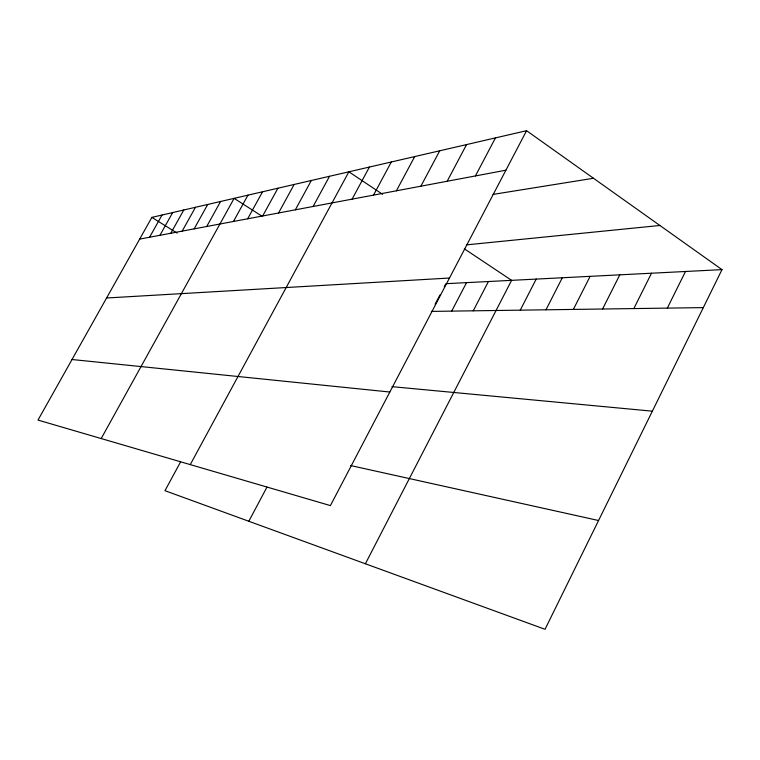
<?xml version="1.0" encoding="UTF-8"?>
<svg xmlns="http://www.w3.org/2000/svg" width="760" height="760" viewBox="0 0 760 760"><rect width="100%" height="100%" fill="white"/><g stroke="black" fill="none" stroke-linecap="round" stroke-linejoin="round"><path stroke-width="1.14" d="M526.575 130.701L330.41 505.6L38 420.071L151.876 217.379L526.575 130.701L722 269.629L545.034 629.299L164.968 490.684L180.528 462.013M667.327 308.113L685.491 271.491M633.831 308.579L651.51 273.22M602.585 309.016L619.799 274.835M573.363 309.424L590.13 276.345M545.975 309.805L562.314 277.761M520.258 310.166L536.199 279.091M365.389 563.778L511.613 280.345L464.331 248.815M473.242 310.821L488.433 281.523M451.706 311.115L466.545 282.635M435.1 304.219L439.935 294.984M444.229 286.767L445.303 284.715M475.418 175.94L495.444 137.911M447.155 181.26L466.573 144.581M420.878 186.2L439.726 150.793M248.824 521.265L266.959 487.141M396.397 190.807L414.703 156.579M373.521 195.111L391.315 161.994M352.108 199.148L369.417 167.057M313.12 206.482L329.536 176.282M190.266 464.607L348.868 171.807L382.594 194.303M295.336 209.826L311.334 180.49M278.549 212.98L294.158 184.471M262.684 215.973L277.913 188.223M233.434 221.473L247.969 195.149M247.665 218.794L262.542 191.776M101.194 438.558L234.127 198.35L261.659 215.982M194.142 228.864L207.718 204.459M206.71 226.499L220.59 201.486M170.81 233.254L183.806 209.988M182.191 231.116L195.472 207.29M149.577 237.253L162.041 215.023M159.942 235.296L172.672 212.572M139.669 239.115L505.903 170.202M493.031 194.408L593.484 178.267M466.469 244.872L659.88 225.473M106.59 297.996L449.483 278.027M445.844 283.689L722 269.629M431.338 311.401L703.313 307.61M391.96 386.65L652.356 411.179M72.019 359.518L389.842 392.027M350.664 465.557L598.557 520.514M151.876 217.379L177.118 233.092"/></g></svg>
